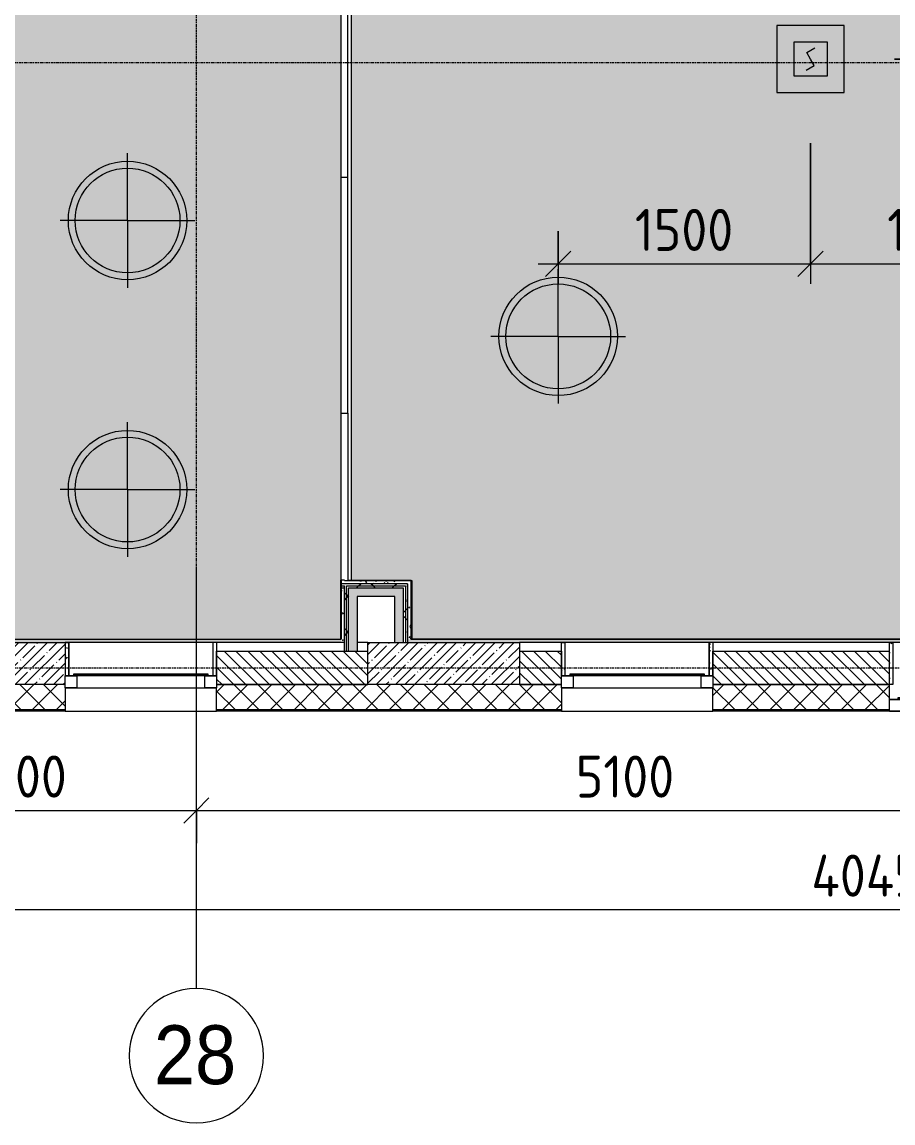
# Model space of a CAD drawing. Header units: millimetres. Extents: x 81548 to 272142, y -8553 to 29000.
# Drawn here: x 99674 to 104851, y -2706 to 3840 of the extents above; entities that cross this region are included whole.
import ezdxf

# ---------------------------------------------------------------- set-up
doc = ezdxf.new("R2010")
doc.units = ezdxf.units.MM
doc.linetypes.add('Осевая', pattern=[31.75, 6.35, -4.7625, 15.875, -4.7625])
for name, color, linetype, lineweight in [('A-ANNO-DIMS', 7, 'Continuous', 9), ('A-ANNO-DIMS-100', 7, 'Continuous', 9), ('A-GLAZ', 7, 'Continuous', 9), ('A-GLAZ-1', 7, 'Continuous', 13), ('A-WALL', 7, 'Continuous', 9), ('I-WALL', 7, 'Continuous', 9), ('Q-SPCQ', 7, 'Continuous', 9), ('S-COLS', 7, 'Continuous', 9), ('Оси', 7, 'Continuous', 9), ('Оси-1', 7, 'Continuous', 20), ('Оси-2', 7, 'Осевая', 9)]:
    doc.layers.add(name, color=color, linetype=linetype, lineweight=lineweight)
for name, color, linetype, lineweight, true_color in [('A-ANNO-NOTE', 1, 'Continuous', 9, 0xff0000), ('A-CLNG-1', 7, 'Continuous', 9, 0xeaeaea), ('A-WALL-1', 7, 'Continuous', 9, 0x3c3c3c), ('A-WALL-2', 7, 'Continuous', 9, 0x535353), ('A-WALL-FNSH-1', 7, 'Continuous', 9, 0x3c3c3c), ('I-WALL-1', 7, 'Continuous', 9, 0x535353), ('Q-SPCQ-4', 1, 'Continuous', 9, 0xff0000), ('S-COLS-1', 9, 'Continuous', 9, 0x808080), ('S-COLS-2', 7, 'Continuous', 9, 0x3c3c3c)]:
    doc.layers.add(name, color=color, linetype=linetype, lineweight=lineweight, true_color=true_color)
doc.layers.add('A-CLNG-PATT-1', color=7, linetype='Continuous', lineweight=9, transparency=1)
doc.styles.add('Arial', font='arial.ttf', dxfattribs={"width": 0.9, "height": 350})
doc.styles.add('ISOCPEUR', font='isocpeur.ttf', dxfattribs={"width": 0.9, "height": 250})
doc.dimstyles.new('ISO-2_5_0_9К_БОЛЬШОЙ', dxfattribs={"dimscale": 304.8, "dimtxt": 248.995294, "dimasz": 0.492126, "dimexe": 0.393701, "dimexo": 0.984252, "dimgap": 0, "dimtad": 1, "dimdec": 0, "dimrnd": 10, "dimzin": 0, "dimdsep": 46, "dimtxsty": 'ISOCPEUR', "dimblk1": 'OBLIQUE', "dimblk2": 'OBLIQUE', "dimsah": 1, "dimcen": 0.09, "dimdle": 0.393701, "dimazin": 0, "dimtfac": 1, "dimtdec": 4, "dimtix": 1, "dimtmove": 0, "dimatfit": 3, "dimfxl": 1, "dimtvp": 1, "dimtolj": 1, "dimtzin": 0, "dimarcsym": 2})
pattern_1 = [(0, (0, 0), (121.92, 30.48), [10.058, -81.382, 10.058, -81.382, -487.68]), (0, (0, 0), (121.92, 30.48), [-182.88, 10.058, -172.822, 10.058, -81.382, -213.36]), (0, (0, 0), (121.92, 30.48), [-457.2, 10.058, -50.902, 10.058, -142.342]), (120, (45.72, 15.24), (-87.356454, 90.345817), [10.058, -81.382, 10.058, -81.382, -487.68]), (120, (45.72, 15.24), (-87.356454, 90.345817), [-182.88, 10.058, -172.822, 10.058, -81.382, -213.36]), (120, (45.72, 15.24), (-87.356454, 90.345817), [-457.2, 10.058, -50.902, 10.058, -142.342]), (240, (60.96, 76.2), (-34.563546, -120.825817), [10.058, -81.382, 10.058, -81.382, -487.68]), (240, (60.96, 76.2), (-34.563546, -120.825817), [-182.88, 10.058, -172.822, 10.058, -81.382, -213.36]), (240, (60.96, 76.2), (-34.563546, -120.825817), [-457.2, 10.058, -50.902, 10.058, -142.342])]
pattern_2 = [(45, (0, 0), (-106.06602, 106.06602), []), (135, (0, 0), (-106.06602, -106.06602), [])]

# ---------------------------------------------------------------- blocks, each defined once
blk = doc.blocks.new('BSC_Колонна _Прямоугольная - 250х900-23282983-Сводный план потолков 2 этажа в осях 23-33')
at = {"layer": 'S-COLS-1'}
h = blk.add_hatch(dxfattribs=at)
h.set_pattern_fill('FP_6', color=256, style=0, pattern_type=2)
h.set_pattern_definition([(45, (-99480, -25), (-57.024626, 57.024626), []), (45, (-99422.975, -25), (-57.024626, 57.024626), [100.806, -20.161, 3.353, -16.808])])
h.paths.add_polyline_path([(-450, -125), (450, -125), (450, 125), (-450, 125)])
at = {"layer": 'S-COLS-2'}
for p, q in [((-450, 125), (450, 125)), ((-450, -125), (-450, 125)), ((450, 125), (450, -73)), ((450, -125), (-450, -125))]:
    blk.add_line(p, q, dxfattribs=at)
blk = doc.blocks.new('BSC_Колонна _Прямоугольная - 250х900-V2-Сводный план потолков 2 этажа в осях 23-33')
at = {"layer": 'S-COLS-1'}
h = blk.add_hatch(dxfattribs=at)
h.set_pattern_fill('FP_8', color=256, style=0, pattern_type=2)
h.set_pattern_definition([(45, (-102180, -25), (-57.024626, 57.024626), []), (45, (-102122.975, -25), (-57.024626, 57.024626), [100.806, -20.161, 3.353, -16.808])])
h.paths.add_polyline_path([(-450, -125), (450, -125), (450, 125), (-450, 125)])
at = {"layer": 'S-COLS-2'}
for p, q in [((-450, 125), (450, 125)), ((-450, -125), (-450, 125)), ((450, 125), (450, -125)), ((450, -125), (-450, -125))]:
    blk.add_line(p, q, dxfattribs=at)
blk = doc.blocks.new('120_Окно_СКБ_1Ст - 120_Окно_СКБ_1Ст 900х2500_h_ с форточкой-22876038-Сводный план потолков 2 этажа в осях 23-33')
at = {"layer": 'A-GLAZ'}
for p, q in [((450, -57), (-450, -57)), ((-450, -127), (450, -127))]:
    blk.add_line(p, q, dxfattribs=at)
at = {"layer": 'A-GLAZ-1'}
for p, q in [((-450, -127), (-450, -57)), ((-450, -57), (-380, -57)), ((-380, -57), (-380, -127)), ((380, -127), (380, -57)), ((380, -57), (450, -57)), ((450, -57), (450, -127)), ((-380, -127), (-450, -127)), ((-400, -127), (-400, -137)), ((-330, -137), (-330, -127)), ((330, -137), (330, -127)), ((450, -127), (380, -127)), ((400, -137), (400, -127)), ((-400, -137), (400, -137)), ((400, -137), (-400, -137))]:
    blk.add_line(p, q, dxfattribs=at)
blk = doc.blocks.new('120_Окно_СКБ_2Ст_Фрамуга сверху - 120_Окно_СКБ_2Ст_2300х2500_h_ ДОО-22877051-Сводный план потолков 2 этажа в осях 23-33')
at = {"layer": 'A-GLAZ'}
for p, q in [((1150, 83), (-1150, 83)), ((-1080, 83), (1080, 83)), ((-1150, 13), (1150, 13)), ((-1080, 13), (1080, 13))]:
    blk.add_line(p, q, dxfattribs=at)
at = {"layer": 'A-GLAZ-1'}
for p, q in [((-1150, 13), (-1150, 83)), ((-1150, 83), (-1080, 83)), ((-1080, 83), (-1080, 13)), ((520, 13), (520, 83)), ((520, 83), (590, 83)), ((590, 83), (590, 13)), ((1080, 13), (1080, 83)), ((1080, 83), (1150, 83)), ((1150, 83), (1150, 13)), ((-1080, 13), (-1150, 13)), ((-1100, 13), (-1100, 3)), ((-1100, 3), (540, 3)), ((540, 3), (-1100, 3)), ((-1030, 3), (-1030, 13)), ((470, 3), (470, 13)), ((590, 13), (520, 13)), ((540, 3), (540, 13)), ((570, 13), (570, 3)), ((570, 3), (1100, 3)), ((1100, 3), (570, 3)), ((640, 3), (640, 13)), ((1030, 3), (1030, 13)), ((1150, 13), (1080, 13)), ((1100, 3), (1100, 13))]:
    blk.add_line(p, q, dxfattribs=at)
blk = doc.blocks.new('Извещатель потолочный - Монтируемые на перекрытии-30363607-Сводный план потолков 2 этажа в осях 23-33')
at = {"layer": 'Q-SPCQ'}
for p, q in [((-300, 300), (-300, -100)), ((100, 300), (-300, 300)), ((100, -100), (100, 300)), ((0, 200), (-200, 200)), ((-200, 200), (-200, 0)), ((0, 0), (0, 200)), ((-122.5, 139), (-74.9, 166.5)), ((-100, 100), (-122.5, 139)), ((-77.5, 61), (-100, 100)), ((-200, 0), (0, 0)), ((-125.1, 33.5), (-77.5, 61)), ((-300, -100), (100, -100))]:
    blk.add_line(p, q, dxfattribs=at)
blk = doc.blocks.new('Ось сетки - D8-29747960-Сводный план потолков 2 этажа в осях 23-33')
at = {"layer": 'Оси-1'}
for start, end in [(360, 180), (180, 360)]:
    blk.add_arc((0, 0), 4, start, end, dxfattribs=at)
blk = doc.blocks.new('DIMBLOCK6-Сводный план потолков 2 этажа в осях 23-33')
at = {"layer": 'A-ANNO-DIMS-100'}
for p, q in [((98610, -1042), (98610, -728.1)), ((100710, -1042), (100710, -728.1)), ((98610, -848.1), (100710, -848.1)), ((98610, -848.1), (98610, -1042)), ((100710, -848.1), (100710, -1042))]:
    blk.add_line(p, q, dxfattribs=at)
at = {"layer": 'A-ANNO-DIMS-100', "lineweight": 20}
for p, q in [((98610, -848.1), (98685, -773.1)), ((100710, -848.1), (100785, -773.1)), ((98610, -848.1), (98535, -923.1)), ((100710, -848.1), (100635, -923.1))]:
    blk.add_line(p, q, dxfattribs=at)
at = {"layer": 'A-ANNO-DIMS-100', "color": 0, "insert": (99365.5, -521.4), "char_height": 250, "width": 706.764, "attachment_point": 1, "line_spacing_factor": 1.149209, "style": 'ISOCPEUR'}
blk.add_mtext('2100', dxfattribs=at)
blk = doc.blocks.new('_Oblique')
at = {"color": 0, "linetype": 'ByBlock', "lineweight": -2}
blk.add_line((-0.5, -0.5), (0.5, 0.5), dxfattribs=at)
blk = doc.blocks.new('DIMBLOCK7-Сводный план потолков 2 этажа в осях 23-33')
at = {"layer": 'A-ANNO-DIMS-100'}
for p, q in [((100710, -1042), (100710, -728.1)), ((105810, -1042), (105810, -728.1)), ((100710, -848.1), (105810, -848.1)), ((100710, -848.1), (100710, -1042)), ((105810, -848.1), (105810, -1042))]:
    blk.add_line(p, q, dxfattribs=at)
at = {"layer": 'A-ANNO-DIMS-100', "lineweight": 20}
for p, q in [((100710, -848.1), (100785, -773.1)), ((105810, -848.1), (105885, -773.1)), ((100710, -848.1), (100635, -923.1)), ((105810, -848.1), (105735, -923.1))]:
    blk.add_line(p, q, dxfattribs=at)
at = {"layer": 'A-ANNO-DIMS-100', "color": 0, "insert": (102965.5, -521.4), "char_height": 250, "width": 706.764, "attachment_point": 1, "line_spacing_factor": 1.149209, "style": 'ISOCPEUR'}
blk.add_mtext('5100', dxfattribs=at)
blk = doc.blocks.new('DIMBLOCK13-Сводный план потолков 2 этажа в осях 23-33')
at = {"layer": 'A-ANNO-DIMS-100'}
for p, q in [((84560, -1631.1), (84560, -1317.1)), ((125010, -1631.1), (125010, -1317.1)), ((84440, -1437.1), (125130, -1437.1)), ((84560, -1437.1), (84560, -1631.1)), ((125010, -1437.1), (125010, -1631.1))]:
    blk.add_line(p, q, dxfattribs=at)
at = {"layer": 'A-ANNO-DIMS-100', "lineweight": 20}
for p, q in [((84560, -1437.1), (84635, -1362.1)), ((125010, -1437.1), (125085, -1362.1)), ((84560, -1437.1), (84485, -1512.1)), ((125010, -1437.1), (124935, -1512.1))]:
    blk.add_line(p, q, dxfattribs=at)
at = {"layer": 'A-ANNO-DIMS-100', "color": 0, "insert": (104366, -1110.5), "char_height": 250, "width": 1005.558, "attachment_point": 1, "line_spacing_factor": 1.149209, "style": 'ISOCPEUR'}
blk.add_mtext('40450', dxfattribs=at)
blk = doc.blocks.new('DIMBLOCK72-Сводный план потолков 2 этажа в осях 23-33')
at = {"layer": 'A-ANNO-DIMS-100'}
for p, q in [((104361, 3120), (104361, 2282.3)), ((104361, 2402.3), (104361, 3120)), ((102861, 2596.4), (102861, 2282.3)), ((102861, 2402.3), (102861, 2596.4)), ((102741, 2402.3), (104361, 2402.3))]:
    blk.add_line(p, q, dxfattribs=at)
at = {"layer": 'A-ANNO-DIMS-100', "lineweight": 20}
for p, q in [((102861, 2402.3), (102936, 2477.3)), ((104361, 2402.3), (104436, 2477.3)), ((102861, 2402.3), (102786, 2327.3)), ((104361, 2402.3), (104286, 2327.3))]:
    blk.add_line(p, q, dxfattribs=at)
at = {"layer": 'A-ANNO-DIMS-100', "color": 0, "insert": (103316.5, 2728.9), "char_height": 250, "width": 706.764, "attachment_point": 1, "line_spacing_factor": 1.149209, "style": 'ISOCPEUR'}
blk.add_mtext('1500', dxfattribs=at)
blk = doc.blocks.new('DIMBLOCK73-Сводный план потолков 2 этажа в осях 23-33')
at = {"layer": 'A-ANNO-DIMS-100'}
for p, q in [((104361, 3120), (104361, 2282.3)), ((104361, 2402.3), (104361, 3120)), ((105861, 2595.4), (105861, 2282.3)), ((105861, 2402.3), (105861, 2595.4)), ((104361, 2402.3), (105981, 2402.3))]:
    blk.add_line(p, q, dxfattribs=at)
at = {"layer": 'A-ANNO-DIMS-100', "lineweight": 20}
for p, q in [((104361, 2402.3), (104436, 2477.3)), ((105861, 2402.3), (105936, 2477.3)), ((104361, 2402.3), (104286, 2327.3)), ((105861, 2402.3), (105786, 2327.3))]:
    blk.add_line(p, q, dxfattribs=at)
at = {"layer": 'A-ANNO-DIMS-100', "color": 0, "insert": (104816.5, 2728.9), "char_height": 250, "width": 706.764, "attachment_point": 1, "line_spacing_factor": 1.149209, "style": 'ISOCPEUR'}
blk.add_mtext('1500', dxfattribs=at)
blk = doc.blocks.new('DIMBLOCK74-Сводный план потолков 2 этажа в осях 23-33')
at = {"layer": 'A-ANNO-DIMS-100', "lineweight": 20}
for p, q in [((106564.3, 3620), (106489.3, 3695)), ((106564.3, 3620), (106639.3, 3545)), ((106564.3, 1970), (106489.3, 2045)), ((106564.3, 1970), (106639.3, 1895))]:
    blk.add_line(p, q, dxfattribs=at)
at = {"layer": 'A-ANNO-DIMS-100'}
for p, q in [((104861, 3620), (106684.3, 3620)), ((106564.3, 3620), (104861, 3620)), ((106564.3, 1850), (106564.3, 3620)), ((106539.3, 1970), (106684.3, 1970)), ((106564.3, 1970), (106539.3, 1970))]:
    blk.add_line(p, q, dxfattribs=at)
at = {"layer": 'A-ANNO-DIMS-100', "color": 0, "insert": (106237.7, 2579.5), "char_height": 250, "width": 517.144, "attachment_point": 1, "rotation": 90, "line_spacing_factor": 1.149209, "style": 'ISOCPEUR'}
blk.add_mtext('1/2', dxfattribs=at)
blk = doc.blocks.new('DIMBLOCK75-Сводный план потолков 2 этажа в осях 23-33')
at = {"layer": 'A-ANNO-DIMS-100'}
for p, q in [((106564.3, 3620), (106564.3, 5390)), ((106529.7, 5270), (106684.3, 5270)), ((106564.3, 5270), (106529.7, 5270)), ((104861, 3620), (106684.3, 3620)), ((106564.3, 3620), (104861, 3620))]:
    blk.add_line(p, q, dxfattribs=at)
at = {"layer": 'A-ANNO-DIMS-100', "lineweight": 20}
for p, q in [((106564.3, 5270), (106489.3, 5345)), ((106564.3, 5270), (106639.3, 5195)), ((106564.3, 3620), (106489.3, 3695)), ((106564.3, 3620), (106639.3, 3545))]:
    blk.add_line(p, q, dxfattribs=at)
at = {"layer": 'A-ANNO-DIMS-100', "color": 0, "insert": (106237.7, 4229.5), "char_height": 250, "width": 517.144, "attachment_point": 1, "rotation": 90, "line_spacing_factor": 1.149209, "style": 'ISOCPEUR'}
blk.add_mtext('1/2', dxfattribs=at)

msp = doc.modelspace()

# ---------------------------------------------------------------- hatches: boundary and pattern name
at = {"layer": 'A-CLNG-PATT-1'}
h = msp.add_hatch(color=256, dxfattribs=at)
h.paths.add_polyline_path([(107110, 170), (107110, 10380), (101630, 10380), (101630, 520), (101990, 520), (101990, 170), (107109, 170)])
h.paths.add_polyline_path([(94530, 170), (94530, 175), (96260, 175), (96260, 520), (96750, 520), (96750, 175), (99030, 175), (99030, 170), (101570, 170), (101570, 5160), (100960, 5160), (100960, 5140), (100860, 5140), (100860, 5160), (100235, 5160), (100235, 5140), (100135, 5140), (100135, 5160), (94190, 5160), (94189, 6600), (92050, 6599), (92050, 525), (92446, 525), (92446, 175), (93630, 175), (93630, 170)])
at = {"layer": 'A-WALL'}
h = msp.add_hatch(dxfattribs=at)
h.set_pattern_fill('FP_3', color=256, style=0, pattern_type=2)
h.set_pattern_definition([(135, (0, 0), (-35.35534, -35.35534), [])])
h.paths.add_polyline_path([(122830, -100), (122830, 100), (122030, 100), (122030, -100), (122715.6, -100)])
h.paths.add_polyline_path([(119330, -100), (119330, 100), (118830, 100), (118830, -100), (118900.7, -100)])
h.paths.add_polyline_path([(113680, -100), (113680, 100), (113430, 100), (113430, -100)])
h.paths.add_polyline_path([(114580, -100), (115630, -100), (115630, 100), (114580, 100), (114580, -48)])
h.paths.add_polyline_path([(109999.2, -100), (110230, -100), (110230, 100), (108930, 100), (108930, -100)])
h.paths.add_polyline_path([(103780, -100), (104830, -100), (104830, 100), (103780, 100), (103780, -48)])
h.paths.add_polyline_path([(102880, -100), (102880, 100), (102630, 100), (102630, -100)])
h.paths.add_polyline_path([(101730, -100), (101730, 100), (100830, 100), (100830, -100), (101097.7, -100)])
h.paths.add_polyline_path([(99030, -100), (99030, 100), (95680, 100), (95680, -100), (97282.7, -100)])
h.paths.add_polyline_path([(94780, -100), (94780, 100), (94530, 100), (94530, -100), (94739.5, -100)])
h.paths.add_polyline_path([(92730, -100), (92730, 100), (91930, 100), (91930, -100), (92196.2, -100)])
h = msp.add_hatch(dxfattribs=at)
h.set_pattern_fill('FP_1', color=256, style=0, pattern_type=2)
h.set_pattern_definition([(45, (0, 0), (-70.71068, 70.71068), []), (135, (0, 0), (-70.71068, -70.71068), [])])
h.paths.add_polyline_path([(125080, -250), (125080, -100), (123730, -100), (123730, -250), (123987.2, -250)])
h.paths.add_polyline_path([(122830, -250), (122830, -100), (122030, -100), (122030, -250), (122715.6, -250)])
h.paths.add_polyline_path([(120230, -250), (121130, -250), (121130, -100), (120230, -100), (120230, -118)])
h.paths.add_polyline_path([(117930, -250), (119330, -250), (119330, -100), (117930, -100), (117930, -188)])
h.paths.add_polyline_path([(115085.7, -250), (115630, -250), (115630, -100), (114580, -100), (114580, -250)])
h.paths.add_polyline_path([(113680, -250), (113680, -100), (112530, -100), (112530, -250), (112542.5, -250)])
h.paths.add_polyline_path([(110230, -250), (110230, -100), (108930, -100), (108930, -250), (109999.2, -250)])
h.paths.add_polyline_path([(108030, -250), (108030, -100), (107130, -100), (107130, -250), (107455.9, -250)])
h.paths.add_polyline_path([(104830, -250), (104830, -100), (103780, -100), (103780, -250)])
h.paths.add_polyline_path([(102369.3, -250), (102880, -250), (102880, -100), (100830, -100), (100830, -250), (101730, -250)])
h.paths.add_polyline_path([(99826, -250), (99930, -250), (99930, -100), (95680, -100), (95680, -250), (99030, -250)])
h.paths.add_polyline_path([(93630, -250), (94780, -250), (94780, -100), (93630, -100), (93630, -118)])
h.paths.add_polyline_path([(92730, -250), (92730, -100), (91930, -100), (91930, -250), (92196.2, -250)])
h.paths.add_polyline_path([(90924.5, -250), (91030, -250), (91030, -100), (89210, -100), (89210, -250), (89652.9, -250)])
at = {"layer": 'I-WALL'}
h = msp.add_hatch(dxfattribs=at)
h.set_pattern_fill('FP_20', color=256, style=0, pattern_type=2)
h.set_pattern_definition(pattern_1)
h.paths.add_polyline_path([(101570, 150), (101590, 150), (101590, 475), (101570, 475), (101570, 170)])
h.paths.add_polyline_path([(101590, 500), (101590, 521), (101570, 520), (101570, 500)])
h = msp.add_hatch(dxfattribs=at)
h.set_pattern_fill('FP_30', color=256, style=0, pattern_type=2)
h.set_pattern_definition(pattern_2)
h.paths.add_polyline_path([(101952.5, 487.5), (101965, 487.5), (101965, 500), (101570, 500), (101570, 487.5), (101733.5, 487.5)])
h = msp.add_hatch(dxfattribs=at)
h.set_pattern_fill('FP_30', color=256, style=0, pattern_type=2)
h.set_pattern_definition(pattern_2)
h.paths.add_polyline_path([(101615, 475), (101952.5, 475), (101952.5, 487.5), (101602.5, 487.5), (101602.5, 475)])
h.paths.add_polyline_path([(101570, 475), (101590, 475), (101590, 487.5), (101570, 487.5)])
h = msp.add_hatch(dxfattribs=at)
h.set_pattern_fill('FP_20', color=256, style=0, pattern_type=2)
h.set_pattern_definition(pattern_1)
h.paths.add_polyline_path([(101965, 500), (101965, 520), (101590, 520), (101590, 500), (101733.5, 500)])
h = msp.add_hatch(dxfattribs=at)
h.set_pattern_fill('FP_30', color=256, style=0, pattern_type=2)
h.set_pattern_definition(pattern_2)
h.paths.add_polyline_path([(101602.5, 100), (101602.5, 487.5), (101590, 487.5), (101590, 100)])
h = msp.add_hatch(dxfattribs=at)
h.set_pattern_fill('FP_30', color=256, style=0, pattern_type=2)
h.set_pattern_definition(pattern_2)
h.paths.add_polyline_path([(101615, 100), (101615, 475), (101602.5, 475), (101602.5, 100)])
for points in [[(101940, 425), (101940, 475), (101615, 475), (101615, 425), (101890, 425)], [(101665, 100), (101665, 425), (101615, 425), (101615, 100)], [(101940, 150), (101940, 425), (101890, 425), (101890, 150)]]:
    msp.add_hatch(color=256, dxfattribs=at).paths.add_polyline_path(points)
h = msp.add_hatch(dxfattribs=at)
h.set_pattern_fill('FP_30', color=256, style=0, pattern_type=2)
h.set_pattern_definition(pattern_2)
h.paths.add_polyline_path([(101950.6, 150), (101952.5, 150), (101952.5, 475), (101940, 475), (101940, 150)])
h = msp.add_hatch(dxfattribs=at)
h.set_pattern_fill('FP_30', color=256, style=0, pattern_type=2)
h.set_pattern_definition(pattern_2)
h.paths.add_polyline_path([(101965, 150), (101965, 487.5), (101952.5, 487.5), (101952.5, 150), (101963.1, 150)])
h = msp.add_hatch(dxfattribs=at)
h.set_pattern_fill('FP_20', color=256, style=0, pattern_type=2)
h.set_pattern_definition(pattern_1)
h.paths.add_polyline_path([(101965, 170), (101985, 170), (101985, 520), (101965, 520), (101965, 218.4)])
h = msp.add_hatch(dxfattribs=at)
h.set_pattern_fill('FP_20', color=256, style=0, pattern_type=2)
h.set_pattern_definition(pattern_1)
h.paths.add_polyline_path([(101570, 150), (101570, 170), (96750, 170), (96750, 150), (101097.7, 150)])
h = msp.add_hatch(dxfattribs=at)
h.set_pattern_fill('FP_20', color=256, style=0, pattern_type=2)
h.set_pattern_definition(pattern_1)
h.paths.add_polyline_path([(99930, -48), (99950, -48), (99950, 150), (99930, 150)])
h = msp.add_hatch(dxfattribs=at)
h.set_pattern_fill('FP_20', color=256, style=0, pattern_type=2)
h.set_pattern_definition(pattern_1)
h.paths.add_polyline_path([(100810, -48), (100830, -48), (100830, 150), (100810, 150)])
h = msp.add_hatch(dxfattribs=at)
h.set_pattern_fill('FP_20', color=256, style=0, pattern_type=2)
h.set_pattern_definition(pattern_1)
h.paths.add_polyline_path([(107109, 150), (107110, 150), (107109, 170), (101965, 170), (101965, 150), (104912.6, 150)])
h = msp.add_hatch(dxfattribs=at)
h.set_pattern_fill('FP_20', color=256, style=0, pattern_type=2)
h.set_pattern_definition(pattern_1)
h.paths.add_polyline_path([(102880, -48), (102900, -48), (102900, 150), (102880, 150)])
h = msp.add_hatch(dxfattribs=at)
h.set_pattern_fill('FP_20', color=256, style=0, pattern_type=2)
h.set_pattern_definition(pattern_1)
h.paths.add_polyline_path([(103760, -48), (103780, -48), (103780, 150), (103760, 150)])
h = msp.add_hatch(dxfattribs=at)
h.set_pattern_fill('FP_20', color=256, style=0, pattern_type=2)
h.set_pattern_definition(pattern_1)
h.paths.add_polyline_path([(104850, -100), (104850, 150), (104830, 150), (104830, -100)])

# ---------------------------------------------------------------- linework, layer by layer
at = {"layer": 'A-ANNO-NOTE'}
for p, q in [((100301, 2660), (100301, 3060)), ((100301, 2660), (99901, 2660)), ((100301, 2660), (100301, 2260)), ((100301, 2660), (100701, 2660)), ((102861, 1971), (102861, 2371)), ((102861, 1971), (102461, 1971)), ((102861, 1971), (102861, 1571)), ((102861, 1971), (103261, 1971)), ((100301, 1060), (100301, 1460)), ((100301, 1060), (99901, 1060)), ((100301, 1060), (100301, 660)), ((100301, 1060), (100701, 1060))]:
    msp.add_line(p, q, dxfattribs=at)
for centre, radius in [((100301, 2660), 352), ((100301, 2660), 311.5), ((102861, 1971), 352), ((102861, 1971), 311.5), ((100301, 1060), 352), ((100301, 1060), 311.5)]:
    msp.add_circle(centre, radius, dxfattribs=at)
at = {"layer": 'A-CLNG-1'}
for p, q in [((101630, 10380), (101630, 520)), ((101570, 521), (101570, 5160)), ((101570, 218.4), (101570, 520)), ((101985, 520), (101990, 520)), ((101990, 520), (101990, 170)), ((99951, 150), (99951, -48)), ((102901, 150), (102901, -48))]:
    msp.add_line(p, q, dxfattribs=at)
at = {"layer": 'A-WALL'}
for p, q in [((101590, 521), (101570, 521)), ((101570, 520), (101570, 508)), ((101570, 487.5), (101590, 487.5)), ((101570, 475), (101590, 475)), ((101590, 521), (101590, 520)), ((101590, 475), (101590, 487.5)), ((101602.5, 100), (101602.5, 487.5)), ((101602.5, 487.5), (101952.5, 487.5)), ((101615, 100), (101615, 475)), ((101615, 475), (101940, 475)), ((101940, 475), (101940, 150)), ((101952.5, 487.5), (101952.5, 150)), ((101730, -100), (100830, -100)), ((100830, -100), (101730, -100)), ((102880, -100), (102630, -100)), ((102630, -100), (102880, -100)), ((104850, -100), (103780, -100)), ((103780, -100), (104830, -100)), ((99930, -250), (95680, -250)), ((99930, -253), (95680, -253)), ((102880, -250), (100830, -250)), ((102880, -253), (100830, -253)), ((104830, -250), (103780, -250)), ((104830, -253), (103780, -253))]:
    msp.add_line(p, q, dxfattribs=at)
at = {"layer": 'A-WALL-1'}
for p, q in [((101610, 2915), (101610, 10600)), ((101610, 2915), (101570, 2915)), ((101570, 520), (101570, 1515)), ((101570, 1515), (101610, 1515)), ((101610, 1515), (101610, 520)), ((101965, 500), (101570, 500)), ((101590, 520), (101985, 520)), ((101590, 100), (101590, 475)), ((101965, 500), (101965, 150)), ((101985, 520), (101985, 170)), ((101665, 425), (101665, 100)), ((101890, 425), (101665, 425)), ((101890, 150), (101890, 425)), ((96750, 170), (101570, 170)), ((101590, 150), (99930, 150)), ((99930, 150), (99950, 150)), ((99950, 150), (99950, -48)), ((100810, -48), (100810, 150)), ((100830, 150), (100830, -48)), ((107109, 150), (102630, 150)), ((102880, -48), (102880, 150)), ((102880, 150), (102900, 150)), ((102900, 150), (102900, -48)), ((103760, -48), (103760, 150)), ((103780, 150), (103780, -48)), ((104830, -188), (104830, 150)), ((104830, 150), (104850, 150)), ((104850, 150), (104850, -100)), ((100830, -48), (100830, 100)), ((100830, 100), (101730, 100)), ((102630, 100), (102880, 100)), ((102880, 100), (102880, -48)), ((103780, -48), (103780, 100)), ((103780, 100), (104830, 100)), ((99930, -118), (99930, -250)), ((100830, -250), (100830, -118)), ((102880, -118), (102880, -250)), ((103780, -250), (103780, -118))]:
    msp.add_line(p, q, dxfattribs=at)
at = {"layer": 'A-WALL-2'}
for p, q in [((99930, -258), (100830, -258)), ((102880, -258), (103780, -258))]:
    msp.add_line(p, q, dxfattribs=at)
at = {"layer": 'A-WALL-FNSH-1'}
for p, q in [((101569, 171), (101569, 521)), ((101569, 521), (101570, 521)), ((101570, 508), (101570, 170)), ((101610, 521), (101986, 521)), ((101986, 521), (101986, 171)), ((96751, 171), (101569, 171)), ((99950, 150), (99951, 150)), ((99951, 150), (99951, -48)), ((100809, -48), (100809, 150)), ((107109, 170), (101985, 170)), ((101986, 171), (107109, 171)), ((102900, 150), (102901, 150)), ((102901, 150), (102901, -48)), ((103759, -48), (103759, 150)), ((104850, 150), (104851, 150)), ((104851, 150), (104851, -100)), ((104851, -100), (104850, -100)), ((99930, -258), (95680, -258)), ((99930, -250), (99930, -258)), ((100830, -258), (100830, -250)), ((102880, -258), (100830, -258)), ((102880, -250), (102880, -258)), ((103780, -258), (103780, -250)), ((104830, -258), (103780, -258))]:
    msp.add_line(p, q, dxfattribs=at)
at = {"layer": 'I-WALL-1'}
for p, q in [((101610, 1515), (101610, 2915)), ((101730, 150), (101665, 150)), ((102880, 150), (102630, 150)), ((103759, 150), (102901, 150)), ((104830, 150), (103780, 150))]:
    msp.add_line(p, q, dxfattribs=at)
at = {"layer": 'Оси'}
msp.add_line((100710, -1906.3), (100710, 593.7), dxfattribs=at)
at = {"layer": 'Оси-2'}
for p, q in [((100710, 593.7), (100710, 19528.3)), ((84847.6, 3600), (122738, 3600)), ((84847.6, 0), (122738, 0))]:
    msp.add_line(p, q, dxfattribs=at)

# ---------------------------------------------------------------- block references
at = {"layer": 'A-GLAZ', "rotation": 180}
for name, p in [('120_Окно_СКБ_1Ст - 120_Окно_СКБ_1Ст 900х2500_h_ с форточкой-22876038-Сводный план потолков 2 этажа в осях 23-33', (100380, -175)), ('120_Окно_СКБ_1Ст - 120_Окно_СКБ_1Ст 900х2500_h_ с форточкой-22876038-Сводный план потолков 2 этажа в осях 23-33', (103330, -175)), ('120_Окно_СКБ_2Ст_Фрамуга сверху - 120_Окно_СКБ_2Ст_2300х2500_h_ ДОО-22877051-Сводный план потолков 2 этажа в осях 23-33', (105980, -175))]:
    msp.add_blockref(name, p, dxfattribs=at)
at = {"layer": 'Q-SPCQ-4'}
msp.add_blockref('Извещатель потолочный - Монтируемые на перекрытии-30363607-Сводный план потолков 2 этажа в осях 23-33', (104461, 3520), dxfattribs=at)
at = {"layer": 'S-COLS'}
for name, p in [('BSC_Колонна _Прямоугольная - 250х900-23282983-Сводный план потолков 2 этажа в осях 23-33', (99480, 25)), ('BSC_Колонна _Прямоугольная - 250х900-V2-Сводный план потолков 2 этажа в осях 23-33', (102180, 25))]:
    msp.add_blockref(name, p, dxfattribs=at)
at = {"layer": 'Оси-1', "xscale": 99.99999999999993, "yscale": 99.99999999999993, "zscale": 99.99999999999993}
msp.add_blockref('Ось сетки - D8-29747960-Сводный план потолков 2 этажа в осях 23-33', (100710, -2306.3), dxfattribs=at)

# ---------------------------------------------------------------- texts
at = {"layer": 'Оси', "insert": (100457.4, -2125.6), "char_height": 350, "width": 606.076, "attachment_point": 1, "style": 'Arial'}
msp.add_mtext('28', dxfattribs=at)

# ---------------------------------------------------------------- dimensions: what is measured, and where the dimension line sits
at = {"layer": 'A-ANNO-DIMS'}
for base, p1, p2, override, picture, middle in [((106564.3, 5270), (104561, 3620), (106229.7, 5270), {"dimpost": '<>', "dimfxl": 2346.710757}, 'DIMBLOCK75-Сводный план потолков 2 этажа в осях 23-33', (106439.3, 4445)), ((106564.3, 3620), (106239.3, 1970), (104561, 3620), {"dimpost": '<>', "dimfxl": 2353.547406}, 'DIMBLOCK74-Сводный план потолков 2 этажа в осях 23-33', (106439.3, 2795))]:
    dim = msp.add_linear_dim(base=base, p1=p1, p2=p2, angle=90, text='1/2', dimstyle='ISO-2_5_0_9К_БОЛЬШОЙ', override=override, dxfattribs=at)
    dim.commit()
    dim.dimension.update_dxf_attribs({"geometry": picture, "text_midpoint": middle})
for base, p1, p2, override, picture, middle in [((104361, 2402.3), (102861, 2296.4), (104361, 3420), {"dimpost": '<>', "dimfxl": 1874.17111}, 'DIMBLOCK72-Сводный план потолков 2 этажа в осях 23-33', (103611, 2527.3)), ((105861, 2402.3), (104361, 3420), (105861, 2295.4), {"dimpost": '<>', "dimfxl": 1874.770809}, 'DIMBLOCK73-Сводный план потолков 2 этажа в осях 23-33', (105111, 2527.3)), ((100710, -848.1), (98610, -742), (100710, -742), {"dimpost": '<>', "dimfxl": 2100}, 'DIMBLOCK6-Сводный план потолков 2 этажа в осях 23-33', (99660, -723.1)), ((105810, -848.1), (100710, -742), (105810, -742), {"dimpost": '<>', "dimfxl": 5100}, 'DIMBLOCK7-Сводный план потолков 2 этажа в осях 23-33', (103260, -723.1)), ((125010, -1437.1), (84560, -1331.1), (125010, -1331.1), {"dimpost": '<>', "dimfxl": 40450}, 'DIMBLOCK13-Сводный план потолков 2 этажа в осях 23-33', (104785, -1312.1))]:
    dim = msp.add_linear_dim(base=base, p1=p1, p2=p2, dimstyle='ISO-2_5_0_9К_БОЛЬШОЙ', override=override, dxfattribs=at)
    dim.commit()
    dim.dimension.update_dxf_attribs({"geometry": picture, "text_midpoint": middle})

doc.saveas('drawing.dxf')
